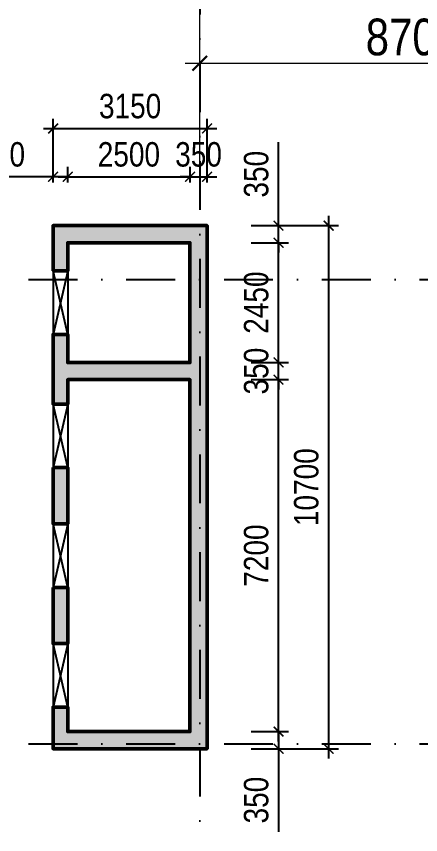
# Model space of a CAD drawing. Header units: millimetres. Extents: x 13965 to 1327256, y -72704 to 46237.
# Drawn here: x 104528 to 112798, y -23923 to -7183 of the extents above; entities that cross this region are included whole.
import ezdxf

# ---------------------------------------------------------------- set-up
doc = ezdxf.new("R2010")
doc.units = ezdxf.units.MM
doc.header["$MEASUREMENT"] = 0
doc.linetypes.add('DASHDOT', pattern=[1, 0.5, -0.25, 0, -0.25])
doc.linetypes.add('DASHED', pattern=[4.5, 3, -1.5])
for name, color, linetype in [('ccu11-Khuat', 9, 'DASHED'), ('ccu11-Thay', 7, 'Continuous'), ('KC2-DIM', 251, 'Continuous'), ('KT-Hatch', 251, 'Continuous'), ('KT-Luoi truc South Tower', 8, 'DASHDOT')]:
    doc.layers.add(name, color=color, linetype=linetype)
doc.layers.add('KT-Kich thuoc', color=159, linetype='Continuous', lineweight=18)
doc.layers.add('ST_MBDV Cot vach 220805$0$Xref_ST_MBDV Cot vach 30.7.2022$0$KT-Net cot vach', color=6, linetype='Continuous', lineweight=50)
doc.styles.add('Arial Narrow', font='ARIALN.TTF')
doc.dimstyles.new('ccu12-200', dxfattribs={"dimscale": 200, "dimtxt": 2.5, "dimasz": 1, "dimexe": 1, "dimexo": 2, "dimgap": 1, "dimtad": 1, "dimdec": 0, "dimdsep": 46, "dimtxsty": 'Arial Narrow', "dimblk": 'ARCHTICK', "dimcen": -1, "dimdle": 1, "dimclrd": 256, "dimclre": 256, "dimclrt": 3, "dimadec": 0, "dimazin": 2, "dimtfac": 0.1, "dimtdec": 0, "dimtmove": 0, "dimatfit": 1, "dimldrblk": 'ARCHTICK', "dimfxl": 1, "dimtvp": 0.833333, "dimtolj": 1, "dimtzin": 12, "dimarcsym": 0})
doc.dimstyles.new('CCU_1-300', dxfattribs={"dimscale": 300, "dimtxt": 2.5, "dimasz": 1, "dimexe": 1, "dimexo": 2, "dimgap": 0.5, "dimtad": 1, "dimdec": 0, "dimdsep": 46, "dimtxsty": 'Arial Narrow', "dimblk": 'ARCHTICK', "dimcen": -1, "dimdle": 1, "dimclrd": 256, "dimclre": 256, "dimclrt": 3, "dimadec": 0, "dimazin": 2, "dimtfac": 0.1, "dimtdec": 0, "dimtix": 1, "dimtmove": 2, "dimatfit": 1, "dimfxl": 1, "dimtvp": 0.833333, "dimtolj": 1, "dimtzin": 12, "dimarcsym": 0})

# ---------------------------------------------------------------- blocks, each defined once
blk = doc.blocks.new('_ArchTick')
at = {"color": 0, "const_width": 0.15}
blk.add_lwpolyline([(-0.5, -0.5), (0.5, 0.5)], dxfattribs=at)
blk = doc.blocks.new('*D1046')
at = {"layer": 'Defpoints', "color": 0, "transparency": 16777216}
for p in [(-42197, 37814, 0), (-37735, 33219), (-40305, 32332, 0)]:
    blk.add_point(p, dxfattribs=at)
at = {"layer": 'KT-Kich thuoc', "lineweight": -2, "transparency": 16777216}
for p, q in [((-39726, 38985), (-37637, 32935)), ((-41630, 38010), (-39344, 38799)), ((-39737, 32528), (-37452, 33317))]:
    blk.add_line(p, q, dxfattribs=at)
at = {"layer": 'KT-Kich thuoc', "lineweight": -2, "transparency": 16777216, "xscale": 300, "yscale": 300, "zscale": 300}
for p, rotation in [((-39628, 38701), 109.0471074798708), ((-37735, 33219), 289.0471074798708)]:
    blk.add_blockref('_ArchTick', p, dxfattribs=dict(at, rotation=rotation))
at = {"layer": 'KT-Kich thuoc', "color": 3, "transparency": 16777216, "insert": (-37846, 36248), "char_height": 750, "attachment_point": 5, "rotation": 289.0471, "style": 'Arial Narrow'}
blk.add_mtext('\\A1;5800', dxfattribs=at)
blk = doc.blocks.new('*D1069')
at = {"layer": 'Defpoints', "color": 0, "transparency": 16777216}
for p in [(-25223, 31492), (-33923, 28684, 0), (-25223, 28649, 0)]:
    blk.add_point(p, dxfattribs=at)
at = {"layer": 'KT-Kich thuoc', "lineweight": -2, "transparency": 16777216}
for p, q in [((-33923, 29284), (-33923, 31792)), ((-25223, 29249), (-25223, 31792)), ((-34223, 31492), (-24923, 31492))]:
    blk.add_line(p, q, dxfattribs=at)
at = {"layer": 'KT-Kich thuoc', "lineweight": -2, "transparency": 16777216, "xscale": 300, "yscale": 300, "zscale": 300, "rotation": 180}
blk.add_blockref('_ArchTick', (-33923, 31492), dxfattribs=at)
at = {"layer": 'KT-Kich thuoc', "lineweight": -2, "transparency": 16777216, "xscale": 300, "yscale": 300, "zscale": 300}
blk.add_blockref('_ArchTick', (-25223, 31492), dxfattribs=at)
at = {"layer": 'KT-Kich thuoc', "color": 3, "transparency": 16777216, "insert": (-29573, 32025), "char_height": 750, "attachment_point": 5, "style": 'Arial Narrow'}
blk.add_mtext('\\A1;8700', dxfattribs=at)
blk = doc.blocks.new('*D1073')
at = {"layer": 'Defpoints', "color": 0, "transparency": 16777216}
for p in [(-6323, 33292), (-33923, 28921), (-6323, 28921)]:
    blk.add_point(p, dxfattribs=at)
at = {"layer": 'KT-Kich thuoc', "lineweight": -2, "transparency": 16777216}
for p, q in [((-33923, 29521), (-33923, 33592)), ((-6323, 29521), (-6323, 33592)), ((-34223, 33292), (-6023, 33292))]:
    blk.add_line(p, q, dxfattribs=at)
at = {"layer": 'KT-Kich thuoc', "lineweight": -2, "transparency": 16777216, "xscale": 300, "yscale": 300, "zscale": 300, "rotation": 180}
blk.add_blockref('_ArchTick', (-33923, 33292), dxfattribs=at)
at = {"layer": 'KT-Kich thuoc', "lineweight": -2, "transparency": 16777216, "xscale": 300, "yscale": 300, "zscale": 300}
blk.add_blockref('_ArchTick', (-6323, 33292), dxfattribs=at)
at = {"layer": 'KT-Kich thuoc', "color": 3, "transparency": 16777216, "insert": (-20123, 33825), "char_height": 750, "attachment_point": 5, "style": 'Arial Narrow'}
blk.add_mtext('\\A1;27600', dxfattribs=at)
blk = doc.blocks.new('*D203')
at = {"layer": 'Defpoints', "color": 0, "transparency": 16777216}
for p in [(108933, -21814), (109892, -21814), (108933, -22164)]:
    blk.add_point(p, dxfattribs=at)
at = {"layer": 'KC2-DIM', "lineweight": -2, "transparency": 16777216}
for p, q in [((109892, -21814), (109892, -21614)), ((109333, -21814), (110092, -21814)), ((109892, -21814), (109892, -22164)), ((109333, -22164), (110092, -22164)), ((109892, -22164), (109892, -23868))]:
    blk.add_line(p, q, dxfattribs=at)
at = {"layer": 'KC2-DIM', "lineweight": -2, "transparency": 16777216, "xscale": 200, "yscale": 200, "zscale": 200}
for p, rotation in [((109892, -21814), 270), ((109892, -22164), 90)]:
    blk.add_blockref('_ArchTick', p, dxfattribs=dict(at, rotation=rotation))
at = {"layer": 'KC2-DIM', "color": 3, "transparency": 16777216, "insert": (109436, -23216), "char_height": 500, "attachment_point": 5, "rotation": 90, "style": 'Arial Narrow'}
blk.add_mtext('\\A1;350', dxfattribs=at)
blk = doc.blocks.new('*D204')
at = {"layer": 'Defpoints', "color": 0, "transparency": 16777216}
for p in [(108933, -14614), (109892, -14614), (108933, -21814)]:
    blk.add_point(p, dxfattribs=at)
at = {"layer": 'KC2-DIM', "lineweight": -2, "transparency": 16777216}
for p, q in [((109892, -22014), (109892, -14414)), ((109333, -14614), (110092, -14614)), ((109333, -21814), (110092, -21814))]:
    blk.add_line(p, q, dxfattribs=at)
at = {"layer": 'KC2-DIM', "lineweight": -2, "transparency": 16777216, "xscale": 200, "yscale": 200, "zscale": 200}
for p, rotation in [((109892, -14614), 90), ((109892, -21814), 270)]:
    blk.add_blockref('_ArchTick', p, dxfattribs=dict(at, rotation=rotation))
at = {"layer": 'KC2-DIM', "color": 3, "transparency": 16777216, "insert": (109436, -18214), "char_height": 500, "attachment_point": 5, "rotation": 90, "style": 'Arial Narrow'}
blk.add_mtext('\\A1;7200', dxfattribs=at)
blk = doc.blocks.new('*D205')
at = {"layer": 'Defpoints', "color": 0, "transparency": 16777216}
for p in [(108933, -14264), (109892, -14264), (108933, -14614)]:
    blk.add_point(p, dxfattribs=at)
at = {"layer": 'KC2-DIM', "lineweight": -2, "transparency": 16777216}
for p, q in [((109892, -14264), (109892, -14064)), ((109333, -14264), (110092, -14264)), ((109892, -14614), (109892, -14264)), ((109333, -14614), (110092, -14614)), ((109892, -14614), (109892, -14814))]:
    blk.add_line(p, q, dxfattribs=at)
at = {"layer": 'KC2-DIM', "lineweight": -2, "transparency": 16777216, "xscale": 200, "yscale": 200, "zscale": 200}
for p, rotation in [((109892, -14264), 270), ((109892, -14614), 90)]:
    blk.add_blockref('_ArchTick', p, dxfattribs=dict(at, rotation=rotation))
at = {"layer": 'KC2-DIM', "color": 3, "transparency": 16777216, "insert": (109436, -14439), "char_height": 500, "attachment_point": 5, "rotation": 90, "style": 'Arial Narrow'}
blk.add_mtext('\\A1;350', dxfattribs=at)
blk = doc.blocks.new('*D206')
at = {"layer": 'Defpoints', "color": 0, "transparency": 16777216}
for p in [(108933, -11814), (109892, -11814), (108933, -14264)]:
    blk.add_point(p, dxfattribs=at)
at = {"layer": 'KC2-DIM', "lineweight": -2, "transparency": 16777216}
for p, q in [((109892, -14464), (109892, -11614)), ((109333, -11814), (110092, -11814)), ((109333, -14264), (110092, -14264))]:
    blk.add_line(p, q, dxfattribs=at)
at = {"layer": 'KC2-DIM', "lineweight": -2, "transparency": 16777216, "xscale": 200, "yscale": 200, "zscale": 200}
for p, rotation in [((109892, -11814), 90), ((109892, -14264), 270)]:
    blk.add_blockref('_ArchTick', p, dxfattribs=dict(at, rotation=rotation))
at = {"layer": 'KC2-DIM', "color": 3, "transparency": 16777216, "insert": (109436, -13039), "char_height": 500, "attachment_point": 5, "rotation": 90, "style": 'Arial Narrow'}
blk.add_mtext('\\A1;2450', dxfattribs=at)
blk = doc.blocks.new('*D207')
at = {"layer": 'Defpoints', "color": 0, "transparency": 16777216}
for p in [(108933, -11464), (109892, -11464), (108933, -11814)]:
    blk.add_point(p, dxfattribs=at)
at = {"layer": 'KC2-DIM', "lineweight": -2, "transparency": 16777216}
for p, q in [((109892, -11464), (109892, -9759)), ((109333, -11464), (110092, -11464)), ((109892, -11814), (109892, -11464)), ((109333, -11814), (110092, -11814)), ((109892, -11814), (109892, -12014))]:
    blk.add_line(p, q, dxfattribs=at)
at = {"layer": 'KC2-DIM', "lineweight": -2, "transparency": 16777216, "xscale": 200, "yscale": 200, "zscale": 200}
for p, rotation in [((109892, -11464), 270), ((109892, -11814), 90)]:
    blk.add_blockref('_ArchTick', p, dxfattribs=dict(at, rotation=rotation))
at = {"layer": 'KC2-DIM', "color": 3, "transparency": 16777216, "insert": (109436, -10412), "char_height": 500, "attachment_point": 5, "rotation": 90, "style": 'Arial Narrow'}
blk.add_mtext('\\A1;350', dxfattribs=at)
blk = doc.blocks.new('*D208')
at = {"layer": 'Defpoints', "color": 0, "transparency": 16777216}
for p in [(108933, -11464), (108933, -22164), (110916, -22164)]:
    blk.add_point(p, dxfattribs=at)
at = {"layer": 'KC2-DIM', "lineweight": -2, "transparency": 16777216}
for p, q in [((110916, -11264), (110916, -22364)), ((109333, -11464), (111116, -11464)), ((109333, -22164), (111116, -22164))]:
    blk.add_line(p, q, dxfattribs=at)
at = {"layer": 'KC2-DIM', "lineweight": -2, "transparency": 16777216, "xscale": 200, "yscale": 200, "zscale": 200}
for p, rotation in [((110916, -11464), 90), ((110916, -22164), 270)]:
    blk.add_blockref('_ArchTick', p, dxfattribs=dict(at, rotation=rotation))
at = {"layer": 'KC2-DIM', "color": 3, "transparency": 16777216, "insert": (110461, -16814), "char_height": 500, "attachment_point": 5, "rotation": 90, "style": 'Arial Narrow'}
blk.add_mtext('\\A1;10700', dxfattribs=at)
blk = doc.blocks.new('*D209')
at = {"layer": 'Defpoints', "color": 0, "transparency": 16777216}
for p in [(105280, -10464), (105280, -10983), (105580, -10983)]:
    blk.add_point(p, dxfattribs=at)
at = {"layer": 'KC2-DIM', "lineweight": -2, "transparency": 16777216}
for p, q in [((105280, -10583), (105280, -10264)), ((105580, -10583), (105580, -10264)), ((105280, -10464), (103575, -10464)), ((105580, -10464), (105280, -10464)), ((105580, -10464), (105780, -10464))]:
    blk.add_line(p, q, dxfattribs=at)
at = {"layer": 'KC2-DIM', "lineweight": -2, "transparency": 16777216, "xscale": 200, "yscale": 200, "zscale": 200}
blk.add_blockref('_ArchTick', (105280, -10464), dxfattribs=at)
at = {"layer": 'KC2-DIM', "lineweight": -2, "transparency": 16777216, "xscale": 200, "yscale": 200, "zscale": 200, "rotation": 180}
blk.add_blockref('_ArchTick', (105580, -10464), dxfattribs=at)
at = {"layer": 'KC2-DIM', "color": 3, "transparency": 16777216, "insert": (104228, -10009), "char_height": 500, "attachment_point": 5, "style": 'Arial Narrow'}
blk.add_mtext('\\A1;300', dxfattribs=at)
blk = doc.blocks.new('*D210')
at = {"layer": 'Defpoints', "color": 0, "transparency": 16777216}
for p in [(108080, -10464), (105580, -10983), (108080, -10983)]:
    blk.add_point(p, dxfattribs=at)
at = {"layer": 'KC2-DIM', "lineweight": -2, "transparency": 16777216}
for p, q in [((105580, -10583), (105580, -10264)), ((108080, -10583), (108080, -10264)), ((105380, -10464), (108280, -10464))]:
    blk.add_line(p, q, dxfattribs=at)
at = {"layer": 'KC2-DIM', "lineweight": -2, "transparency": 16777216, "xscale": 200, "yscale": 200, "zscale": 200, "rotation": 180}
blk.add_blockref('_ArchTick', (105580, -10464), dxfattribs=at)
at = {"layer": 'KC2-DIM', "lineweight": -2, "transparency": 16777216, "xscale": 200, "yscale": 200, "zscale": 200}
blk.add_blockref('_ArchTick', (108080, -10464), dxfattribs=at)
at = {"layer": 'KC2-DIM', "color": 3, "transparency": 16777216, "insert": (106830, -10009), "char_height": 500, "attachment_point": 5, "style": 'Arial Narrow'}
blk.add_mtext('\\A1;2500', dxfattribs=at)
blk = doc.blocks.new('*D211')
at = {"layer": 'Defpoints', "color": 0, "transparency": 16777216}
for p in [(108430, -10464), (108080, -10983), (108430, -10983)]:
    blk.add_point(p, dxfattribs=at)
at = {"layer": 'KC2-DIM', "lineweight": -2, "transparency": 16777216}
for p, q in [((108080, -10583), (108080, -10264)), ((108430, -10583), (108430, -10264)), ((108080, -10464), (107880, -10464)), ((108080, -10464), (108430, -10464)), ((108430, -10464), (108630, -10464))]:
    blk.add_line(p, q, dxfattribs=at)
at = {"layer": 'KC2-DIM', "lineweight": -2, "transparency": 16777216, "xscale": 200, "yscale": 200, "zscale": 200}
blk.add_blockref('_ArchTick', (108080, -10464), dxfattribs=at)
at = {"layer": 'KC2-DIM', "lineweight": -2, "transparency": 16777216, "xscale": 200, "yscale": 200, "zscale": 200, "rotation": 180}
blk.add_blockref('_ArchTick', (108430, -10464), dxfattribs=at)
at = {"layer": 'KC2-DIM', "color": 3, "transparency": 16777216, "insert": (108255, -10009), "char_height": 500, "attachment_point": 5, "style": 'Arial Narrow'}
blk.add_mtext('\\A1;350', dxfattribs=at)
blk = doc.blocks.new('*D212')
at = {"layer": 'Defpoints', "color": 0, "transparency": 16777216}
for p in [(108430, -9477), (105280, -10983), (108430, -10983)]:
    blk.add_point(p, dxfattribs=at)
at = {"layer": 'KC2-DIM', "lineweight": -2, "transparency": 16777216}
for p, q in [((105280, -10583), (105280, -9277)), ((108430, -10583), (108430, -9277)), ((105080, -9477), (108630, -9477))]:
    blk.add_line(p, q, dxfattribs=at)
at = {"layer": 'KC2-DIM', "lineweight": -2, "transparency": 16777216, "xscale": 200, "yscale": 200, "zscale": 200, "rotation": 180}
blk.add_blockref('_ArchTick', (105280, -9477), dxfattribs=at)
at = {"layer": 'KC2-DIM', "lineweight": -2, "transparency": 16777216, "xscale": 200, "yscale": 200, "zscale": 200}
blk.add_blockref('_ArchTick', (108430, -9477), dxfattribs=at)
at = {"layer": 'KC2-DIM', "color": 3, "transparency": 16777216, "insert": (106855, -9021), "char_height": 500, "attachment_point": 5, "style": 'Arial Narrow'}
blk.add_mtext('\\A1;3150', dxfattribs=at)
blk = doc.blocks.new('MBCV-T8')
at = {"layer": 'KT-Hatch'}
h = blk.add_hatch(dxfattribs=at)
h.set_pattern_fill('BTCT', color=256, scale=30)
h.set_pattern_definition([(50, (55874.38, -33304.02), (215.17805, -18.82564), [22.5, -247.5]), (355, (55874.38, -33304.02), (-41.6254, 225.6576), [18, -198]), (100.4514, (55892.31, -33305.6), (173.5528, 206.8319), [19.1221, -210.3426]), (46.1842, (55874.38, -33244.02), (320.1723, -49.6557), [33.75, -371.25]), (96.6356, (55901.06, -33248.16), (280.3988, 292.2354), [28.683, -315.514]), (351.1842, (55874.38, -33244.02), (280.3986, 292.2356), [27, -297]), (21, (55904.38, -33259.02), (179.0721, -120.78567), [22.5, -247.5]), (326, (55904.38, -33259.02), (72.9946, 217.545), [18, -198]), (71.4514, (55919.3, -33269.09), (252.0668, 96.75915), [19.1221, -210.3426]), (37.5, (55874.38, -33304.024), (3.64796, 99.86816), [0, -195.6, 0, -201, 0, -198.75]), (7.5, (55874.38, -33304.02), (78.92086, 118.32351), [0, -114.6, 0, -191.1, 0, -75.75]), (327.5, (55807.48, -33304.02), (160.14673, -6.76646), [0, -75, 0, -234, 0, -310.5]), (317.5, (55777.48, -33304.02), (174.95585, 30.0315), [0, -97.5, 0, -155.4, 0, -220.5]), (45, (55874.38, -33304.02), (-79.54951, 79.54951), []), (45, (55927.41, -33304.02), (-79.54951, 79.54951), [])])
h.paths.add_polyline_path([(18951, -13684), (19251, -13684), (19251, -12534), (18951, -12534)], flags=17)
h.paths.add_polyline_path([(19251, -10084), (18951, -10084), (18951, -11234), (19251, -11234)], flags=17)
h.paths.add_polyline_path([(18951, -8784), (19251, -8784), (19251, -8284), (21751, -8284), (21751, -15484), (19251, -15484), (19251, -14984), (18951, -14984), (18951, -15834), (22101, -15834), (22101, -5134), (18951, -5134), (18951, -6059), (19251, -6059), (19251, -5484), (21751, -5484), (21751, -7934), (19251, -7934), (19251, -7359), (18951, -7359)])
h.paths.add_polyline_path([(15651, -15484), (13151, -15484), (13151, -8284), (15651, -8284), (15651, -8784), (15951, -8784), (15951, -7934), (12801, -7934), (12801, -15834), (15951, -15834), (15951, -14984), (15651, -14984)])
h.paths.add_polyline_path([(15651, -13684), (15951, -13684), (15951, -12534), (15651, -12534)], flags=17)
h.paths.add_polyline_path([(15651, -11234), (15951, -11234), (15951, -10084), (15651, -10084)], flags=17)
at = {"layer": 'ccu11-Khuat', "color": 6, "ltscale": 0.2, "elevation": 0}
for points in [[(18951, -6059), (18951, -7359)], [(18951, -8784), (18951, -10084)], [(18951, -11234), (18951, -12534)], [(18951, -13684), (18951, -14984)]]:
    blk.add_lwpolyline(points, dxfattribs=at)
at = {"layer": 'ccu11-Thay', "color": 6, "ltscale": 0.5, "elevation": 0}
for points in [[(19251, -6059), (19251, -7359)], [(19251, -8784), (19251, -10084)], [(19251, -11234), (19251, -12534)], [(19251, -13684), (19251, -14984)]]:
    blk.add_lwpolyline(points, dxfattribs=at)
at = {"layer": 'KC2-DIM', "ltscale": 0.5, "elevation": 0}
for points in [[(19251, -6059), (18951, -7359)], [(19251, -7359), (18951, -6059)], [(19251, -8784), (18951, -10084)], [(19251, -10084), (18951, -8784)], [(19251, -11234), (18951, -12534)], [(19251, -12534), (18951, -11234)], [(19251, -13684), (18951, -14984)], [(19251, -14984), (18951, -13684)]]:
    blk.add_lwpolyline(points, dxfattribs=at)
at = {"layer": 'ST_MBDV Cot vach 220805$0$Xref_ST_MBDV Cot vach 30.7.2022$0$KT-Net cot vach', "elevation": 0}
for points in [[(18951, -6059), (18951, -5134), (22101, -5134), (22101, -15834), (18951, -15834), (18951, -14984), (19251, -14984), (19251, -15484), (21751, -15484), (21751, -8284), (19251, -8284), (19251, -8784), (18951, -8784), (18951, -7359), (19251, -7359), (19251, -7934), (21751, -7934), (21751, -5484), (19251, -5484), (19251, -6059)], [(18951, -10084), (19251, -10084), (19251, -11234), (18951, -11234)], [(18951, -12534), (19251, -12534), (19251, -13684), (18951, -13684)]]:
    blk.add_lwpolyline(points, close=True, dxfattribs=at)
blk = doc.blocks.new('Asix South Tower')
at = {"layer": 'KT-Luoi truc South Tower', "ltscale": 2000}
for p, q in [((-33923, 33491.9), (-33923, -4459.1)), ((-49426.2, 27070.4), (10118.8, 27070.4)), ((-49426.2, 17570.4), (10118.8, 17570.4))]:
    blk.add_line(p, q, dxfattribs=at)
at = {"layer": 'KT-Kich thuoc'}
dim = blk.add_linear_dim(base=(-37735.1, 33218.9), p1=(-42196.7, 37814.5, 0), p2=(-40304.5, 32331.8, 0), angle=109.04711, dimstyle='CCU_1-300', dxfattribs=at)
dim.commit()
dim.dimension.update_dxf_attribs({"geometry": '*D1046', "text_midpoint": (-37846.3, 36248.5), "dimtype": 128})
for base, p1, p2, picture, middle in [((-6323, 33291.9), (-33923, 28921.3), (-6323, 28921.3), '*D1073', (-20123, 33824.8)), ((-25223, 31491.9), (-33923, 28684.3, 0), (-25223, 28648.7, 0), '*D1069', (-29573, 32024.8))]:
    dim = blk.add_linear_dim(base=base, p1=p1, p2=p2, dimstyle='CCU_1-300', dxfattribs=at)
    dim.commit()
    dim.dimension.update_dxf_attribs({"geometry": picture, "text_midpoint": middle})

msp = doc.modelspace()

# ---------------------------------------------------------------- block references
msp.add_blockref('MBCV-T8', (86328.4, -6330.3, 0))
at = {"layer": 'KT-Kich thuoc'}
msp.add_blockref('Asix South Tower', (142202.4, -39634.4), dxfattribs=at)

# ---------------------------------------------------------------- dimensions: what is measured, and where the dimension line sits
at = {"layer": 'KC2-DIM'}
for base, p1, p2, picture, middle in [((108429.8, -9476.6), (105279.8, -10982.7), (108429.8, -10982.7), '*D212', (106854.8, -9021.4)), ((105279.8, -10464.1), (105579.8, -10982.7), (105279.8, -10982.7), '*D209', (104227.5, -10008.8)), ((108079.8, -10464.1), (105579.8, -10982.7), (108079.8, -10982.7), '*D210', (106829.8, -10008.8))]:
    dim = msp.add_linear_dim(base=base, p1=p1, p2=p2, dimstyle='ccu12-200', dxfattribs=at)
    dim.commit()
    dim.dimension.update_dxf_attribs({"geometry": picture, "text_midpoint": middle})
dim = msp.add_linear_dim(base=(108429.8, -10464.1), p1=(108079.8, -10982.7), p2=(108429.8, -10982.7), dimstyle='ccu12-200', dxfattribs=at)
dim.commit()
dim.dimension.update_dxf_attribs({"geometry": '*D211', "text_midpoint": (108254.8, -10464.1), "dimtype": 160})
for base, p1, p2, picture, middle in [((109891.6, -11463.9), (108932.8, -11813.9), (108932.8, -11463.9), '*D207', (109436.3, -10411.7)), ((110916.3, -22163.9), (108932.8, -11463.9), (108932.8, -22163.9), '*D208', (110461.1, -16813.9)), ((109891.6, -11813.9), (108932.8, -14263.9), (108932.8, -11813.9), '*D206', (109436.3, -13038.9)), ((109891.6, -14613.9), (108932.8, -21813.9), (108932.8, -14613.9), '*D204', (109436.3, -18213.9))]:
    dim = msp.add_linear_dim(base=base, p1=p1, p2=p2, angle=90, dimstyle='ccu12-200', dxfattribs=at)
    dim.commit()
    dim.dimension.update_dxf_attribs({"geometry": picture, "text_midpoint": middle})
for base, p1, p2, picture, middle in [((109891.6, -14263.9), (108932.8, -14613.9), (108932.8, -14263.9), '*D205', (109891.6, -14438.9)), ((109891.6, -21813.9), (108932.8, -22163.9), (108932.8, -21813.9), '*D203', (109891.6, -23216.2))]:
    dim = msp.add_linear_dim(base=base, p1=p1, p2=p2, angle=90, dimstyle='ccu12-200', dxfattribs=at)
    dim.commit()
    dim.dimension.update_dxf_attribs({"geometry": picture, "text_midpoint": middle, "dimtype": 160})

doc.saveas('drawing.dxf')
